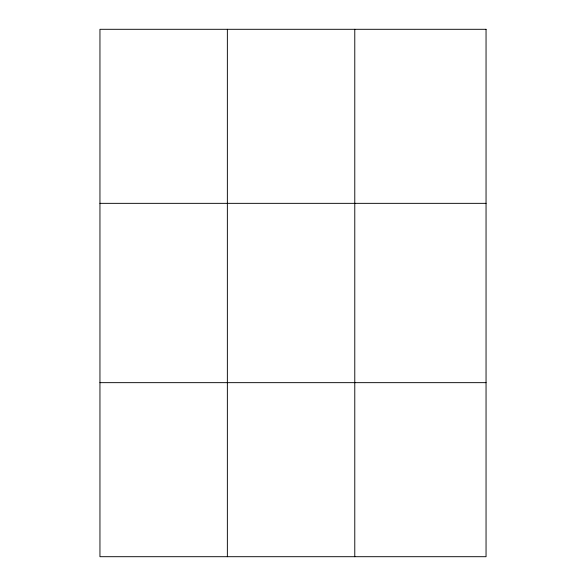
<?xml version="1.0" encoding="UTF-8"?>
<svg xmlns="http://www.w3.org/2000/svg" width="586" height="586" viewBox="0 0 586 586"><rect width="100%" height="100%" fill="white"/><g stroke="black" fill="none" stroke-linecap="round" stroke-linejoin="round"><path stroke-width="0.88" d="M227.361 556.7L227.361 29.3M354.779 556.7L354.779 29.3M99.95 203.342L486.05 203.342M99.95 382.658L486.05 382.658M486.05 29.3L486.05 556.7L99.95 556.7L99.95 29.3L486.05 29.3"/></g></svg>
